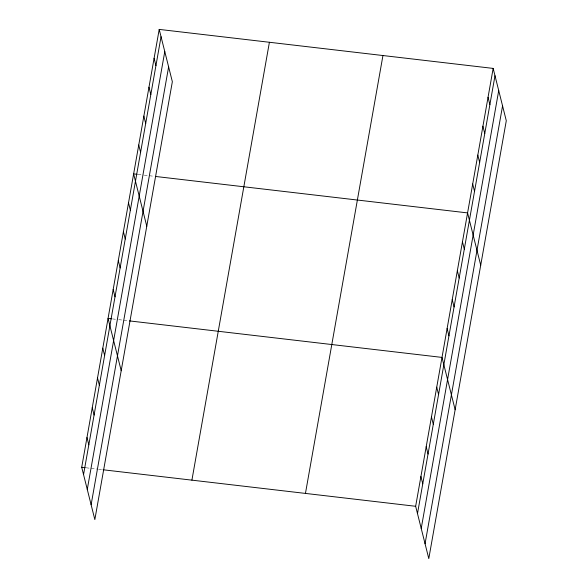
<?xml version="1.0" encoding="UTF-8"?>
<svg xmlns="http://www.w3.org/2000/svg" width="588" height="588" viewBox="0 0 588 588"><rect width="100%" height="100%" fill="white"/><g stroke="black" fill="none" stroke-linecap="round" stroke-linejoin="round"><path stroke-width="0.44" stroke-dasharray="2.94 2.21" d="M138.077 174.416L143.413 175.04M144.295 175.143L154.071 176.29M112.499 318.916L117.835 319.541M118.725 319.644L128.5 320.783M86.149 467.798L97.704 469.143M98.593 469.253L102.15 469.665"/><path stroke-width="0.88" d="M159.208 29.4L172.35 81.71L94.844 519.594L81.71 467.276L159.208 29.4L493.156 68.406L506.29 120.724L428.792 558.6L415.65 506.29L493.156 68.406M83.547 474.597L161.046 36.721M87.274 489.444L164.78 51.568M91.118 504.739L168.624 66.863M191.909 480.153L269.407 42.27M305.451 493.413L382.95 55.537M417.487 513.611L494.993 75.734M421.221 528.458L498.72 90.581M425.058 543.753L502.564 105.877M137.188 174.313L133.63 173.901L146.772 226.211M155.849 176.496L467.578 212.907L480.719 265.225M111.61 318.814L108.06 318.402L121.201 370.712M129.389 320.894L442 357.408L455.141 409.718M81.71 467.276L85.26 467.695M103.04 469.768L415.65 506.29M488.04 97.307L489.877 104.627M482.924 126.207L484.762 133.527M477.809 155.107L479.646 162.428M472.693 184.007L474.531 191.328M462.462 241.808L464.3 249.128M457.346 270.708L459.184 278.028M452.231 299.608L454.068 306.929M447.115 328.508L448.953 335.829M436.73 387.183L438.567 394.504M431.46 416.958L433.297 424.279M426.19 446.733L428.027 454.054M420.92 476.508L422.757 483.836M154.093 58.3L155.93 65.621M148.977 87.2L150.815 94.521M143.862 116.101L145.706 123.421M138.746 145.001L140.591 152.321M128.522 202.801L130.36 210.122M123.407 231.701L125.244 239.022M118.291 260.602L120.128 267.922M113.175 289.502L115.013 296.822M102.79 348.177L104.627 355.497M97.52 377.952L99.357 385.272M92.25 407.727L94.087 415.047M86.98 437.501L88.817 444.822"/></g></svg>
